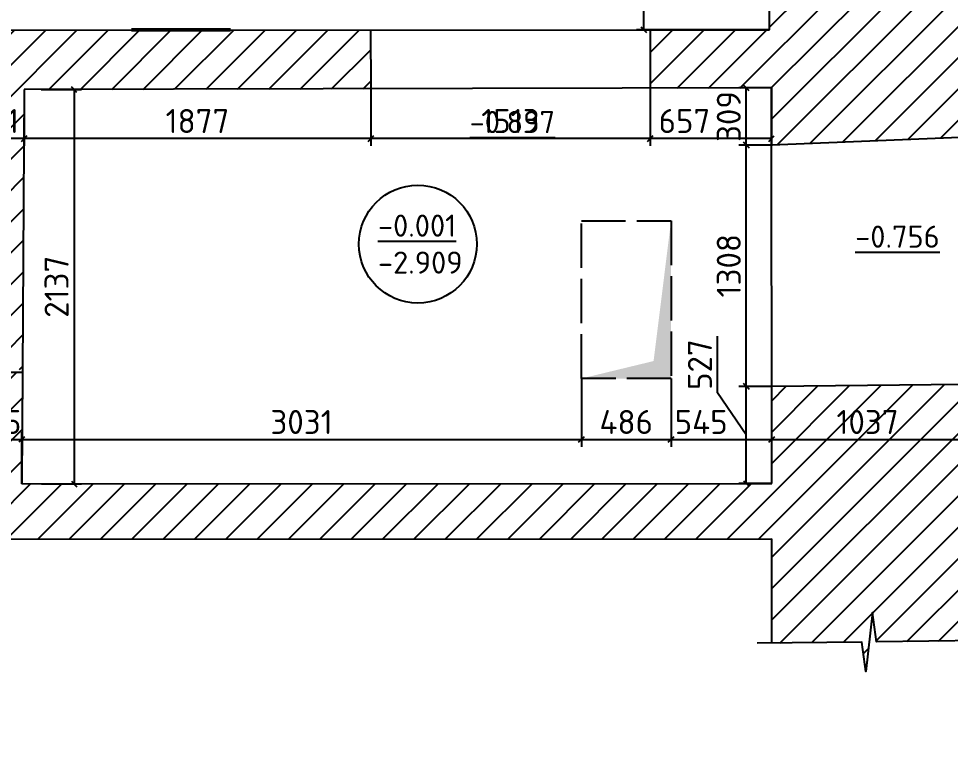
# Model space of a CAD drawing. Header units: millimetres. Extents: x 904915 to 1000606, y 1634169 to 1674089.
# Drawn here: x 939842 to 944888, y 1643789 to 1647781 of the extents above; entities that cross this region are included whole.
import ezdxf

# ---------------------------------------------------------------- set-up
doc = ezdxf.new("R2010")
doc.units = ezdxf.units.MM
doc.linetypes.add('ACAD_ISO02W100', pattern=[15, 12, -3])
for name, color, linetype in [('Балки', 140, 'ACAD_ISO02W100'), ('Вентиляция', 150, 'Continuous'), ('Контур', 7, 'Continuous'), ('Отметки', 7, 'Continuous'), ('Размеры', 224, 'Continuous'), ('Штриховка', 252, 'Continuous')]:
    doc.layers.add(name, color=color, linetype=linetype)
doc.styles.add('ISOCPEUR', font='isocpeur.ttf')
doc.dimstyles.new('GENPLAN 1000', dxfattribs={"dimscale": 10, "dimtxt": 13, "dimasz": 3, "dimexe": 4, "dimexo": 0, "dimgap": 3, "dimtad": 1, "dimdec": 0, "dimzin": 0, "dimtxsty": 'ISOCPEUR', "dimblk1": 'OBLIQUE', "dimblk2": 'OBLIQUE', "dimsah": 1, "dimcen": -1, "dimaunit": 1, "dimadec": 3, "dimazin": 0, "dimtfac": 0.75, "dimtdec": 0, "dimtix": 1, "dimtmove": 1, "dimatfit": 3, "dimfxl": 0, "dimtvp": 0.6, "dimarcsym": 0})

# ---------------------------------------------------------------- blocks, each defined once
blk = doc.blocks.new('_Oblique')
at = {"color": 0, "linetype": 'ByBlock', "lineweight": -2}
blk.add_line((-0.5, -0.5), (0.5, 0.5), dxfattribs=at)
blk = doc.blocks.new('*D16')
at = {"layer": 'Defpoints', "color": 0, "ltscale": 0.03}
for p in [(943226.9, 1649300.8), (943904.7, 1649300.8), (943908.4, 1647721.2)]:
    blk.add_point(p, dxfattribs=at)
at = {"layer": 'Размеры', "color": 0, "lineweight": -2, "ltscale": 0.03}
for p, q in [((943904.7, 1649300.8), (943186.9, 1649300.8)), ((943226.9, 1647721.2), (943226.9, 1649300.8)), ((943908.4, 1647721.2), (943186.9, 1647721.2))]:
    blk.add_line(p, q, dxfattribs=at)
at = {"layer": 'Размеры', "color": 0, "lineweight": -2, "ltscale": 0.03, "xscale": 30, "yscale": 30, "zscale": 30}
for p, rotation in [((943226.9, 1649300.8), 90), ((943226.9, 1647721.2), 270)]:
    blk.add_blockref('_Oblique', p, dxfattribs=dict(at, rotation=rotation))
at = {"layer": 'Размеры', "color": 0, "ltscale": 0.03, "insert": (943131.9, 1648511), "char_height": 130, "attachment_point": 5, "rotation": 90, "style": 'ISOCPEUR'}
blk.add_mtext('1580', dxfattribs=at)
blk = doc.blocks.new('*D48')
at = {"layer": 'Defpoints', "color": 0, "ltscale": 0.03}
for p in [(943908.4, 1647945.8), (932127.3, 1647716.9), (943908.4, 1647721.2)]:
    blk.add_point(p, dxfattribs=at)
at = {"layer": 'Размеры', "color": 0, "lineweight": -2, "ltscale": 0.03}
for p, q in [((932127.3, 1647716.9), (932127.3, 1647985.8)), ((943908.4, 1647721.2), (943908.4, 1647985.8)), ((932127.3, 1647945.8), (943908.4, 1647945.8))]:
    blk.add_line(p, q, dxfattribs=at)
at = {"layer": 'Размеры', "color": 0, "lineweight": -2, "ltscale": 0.03, "xscale": 30, "yscale": 30, "zscale": 30, "rotation": 180}
blk.add_blockref('_Oblique', (932127.3, 1647945.8), dxfattribs=at)
at = {"layer": 'Размеры', "color": 0, "lineweight": -2, "ltscale": 0.03, "xscale": 30, "yscale": 30, "zscale": 30}
blk.add_blockref('_Oblique', (943908.4, 1647945.8), dxfattribs=at)
at = {"layer": 'Размеры', "color": 0, "ltscale": 0.03, "insert": (938017.9, 1648040.8), "char_height": 130, "attachment_point": 5, "style": 'ISOCPEUR'}
blk.add_mtext('11781', dxfattribs=at)
blk = doc.blocks.new('*D49')
at = {"layer": 'Defpoints', "color": 0, "ltscale": 0.03}
for p in [(943261.7, 1647404.3), (943918.9, 1647405.7), (943261.7, 1647131.5)]:
    blk.add_point(p, dxfattribs=at)
at = {"layer": 'Размеры', "color": 0, "lineweight": -2, "ltscale": 0.03}
for p, q in [((943261.7, 1647404.3), (943261.7, 1647091.5)), ((943918.9, 1647405.7), (943918.9, 1647091.5)), ((943918.9, 1647131.5), (943261.7, 1647131.5))]:
    blk.add_line(p, q, dxfattribs=at)
at = {"layer": 'Размеры', "color": 0, "lineweight": -2, "ltscale": 0.03, "xscale": 30, "yscale": 30, "zscale": 30, "rotation": 180}
blk.add_blockref('_Oblique', (943261.7, 1647131.5), dxfattribs=at)
at = {"layer": 'Размеры', "color": 0, "lineweight": -2, "ltscale": 0.03, "xscale": 30, "yscale": 30, "zscale": 30}
blk.add_blockref('_Oblique', (943918.9, 1647131.5), dxfattribs=at)
at = {"layer": 'Размеры', "color": 0, "ltscale": 0.03, "insert": (943447.4, 1647226.5), "char_height": 130, "attachment_point": 5, "style": 'ISOCPEUR'}
blk.add_mtext('657', dxfattribs=at)
blk = doc.blocks.new('*D50')
at = {"layer": 'Defpoints', "color": 0, "ltscale": 0.03}
for p in [(941748.7, 1647400.9), (943261.7, 1647404.3), (941748.7, 1647131.5)]:
    blk.add_point(p, dxfattribs=at)
at = {"layer": 'Размеры', "color": 0, "lineweight": -2, "ltscale": 0.03}
for p, q in [((941748.7, 1647400.9), (941748.7, 1647091.5)), ((943261.7, 1647404.3), (943261.7, 1647091.5)), ((943261.7, 1647131.5), (941748.7, 1647131.5))]:
    blk.add_line(p, q, dxfattribs=at)
at = {"layer": 'Размеры', "color": 0, "lineweight": -2, "ltscale": 0.03, "xscale": 30, "yscale": 30, "zscale": 30, "rotation": 180}
blk.add_blockref('_Oblique', (941748.7, 1647131.5), dxfattribs=at)
at = {"layer": 'Размеры', "color": 0, "lineweight": -2, "ltscale": 0.03, "xscale": 30, "yscale": 30, "zscale": 30}
blk.add_blockref('_Oblique', (943261.7, 1647131.5), dxfattribs=at)
at = {"layer": 'Размеры', "color": 0, "ltscale": 0.03, "insert": (942505.2, 1647226.5), "char_height": 130, "attachment_point": 5, "style": 'ISOCPEUR'}
blk.add_mtext('1513', dxfattribs=at)
blk = doc.blocks.new('*D51')
at = {"layer": 'Defpoints', "color": 0, "ltscale": 0.03}
for p in [(939871.4, 1647396.6), (941748.7, 1647400.9), (939871.4, 1647131.5)]:
    blk.add_point(p, dxfattribs=at)
at = {"layer": 'Размеры', "color": 0, "lineweight": -2, "ltscale": 0.03}
for p, q in [((939871.4, 1647396.6), (939871.4, 1647091.5)), ((941748.7, 1647400.9), (941748.7, 1647091.5)), ((941748.7, 1647131.5), (939871.4, 1647131.5))]:
    blk.add_line(p, q, dxfattribs=at)
at = {"layer": 'Размеры', "color": 0, "lineweight": -2, "ltscale": 0.03, "xscale": 30, "yscale": 30, "zscale": 30, "rotation": 180}
blk.add_blockref('_Oblique', (939871.4, 1647131.5), dxfattribs=at)
at = {"layer": 'Размеры', "color": 0, "lineweight": -2, "ltscale": 0.03, "xscale": 30, "yscale": 30, "zscale": 30}
blk.add_blockref('_Oblique', (941748.7, 1647131.5), dxfattribs=at)
at = {"layer": 'Размеры', "color": 0, "ltscale": 0.03, "insert": (940810, 1647226.5), "char_height": 130, "attachment_point": 5, "style": 'ISOCPEUR'}
blk.add_mtext('1877', dxfattribs=at)
blk = doc.blocks.new('*D52')
at = {"layer": 'Defpoints', "color": 0, "ltscale": 0.03}
for p in [(939570.7, 1647430.7), (939871.4, 1647396.6), (939570.7, 1647131.5)]:
    blk.add_point(p, dxfattribs=at)
at = {"layer": 'Размеры', "color": 0, "lineweight": -2, "ltscale": 0.03}
for p, q in [((939570.7, 1647430.7), (939570.7, 1647091.5)), ((939871.4, 1647396.6), (939871.4, 1647091.5)), ((939871.4, 1647131.5), (939570.7, 1647131.5))]:
    blk.add_line(p, q, dxfattribs=at)
at = {"layer": 'Размеры', "color": 0, "lineweight": -2, "ltscale": 0.03, "xscale": 30, "yscale": 30, "zscale": 30, "rotation": 180}
blk.add_blockref('_Oblique', (939570.7, 1647131.5), dxfattribs=at)
at = {"layer": 'Размеры', "color": 0, "lineweight": -2, "ltscale": 0.03, "xscale": 30, "yscale": 30, "zscale": 30}
blk.add_blockref('_Oblique', (939871.4, 1647131.5), dxfattribs=at)
at = {"layer": 'Размеры', "color": 0, "ltscale": 0.03, "insert": (939721.1, 1647226.5), "char_height": 130, "attachment_point": 5, "style": 'ISOCPEUR'}
blk.add_mtext('301', dxfattribs=at)
blk = doc.blocks.new('*D76')
at = {"layer": 'Defpoints', "color": 0, "ltscale": 0.03}
for p in [(939858.5, 1645500.6), (939858.5, 1645259.9), (939573.1, 1645244.2)]:
    blk.add_point(p, dxfattribs=at)
at = {"layer": 'Размеры', "color": 0, "lineweight": -2, "ltscale": 0.03}
for p, q in [((939573.1, 1645244.2), (939573.1, 1645540.6)), ((939858.5, 1645259.9), (939858.5, 1645540.6)), ((939573.1, 1645500.6), (939543.1, 1645500.6)), ((939573.1, 1645500.6), (939858.5, 1645500.6)), ((939858.5, 1645500.6), (939888.5, 1645500.6))]:
    blk.add_line(p, q, dxfattribs=at)
at = {"layer": 'Размеры', "color": 0, "lineweight": -2, "ltscale": 0.03, "xscale": 30, "yscale": 30, "zscale": 30}
blk.add_blockref('_Oblique', (939573.1, 1645500.6), dxfattribs=at)
at = {"layer": 'Размеры', "color": 0, "lineweight": -2, "ltscale": 0.03, "xscale": 30, "yscale": 30, "zscale": 30, "rotation": 180}
blk.add_blockref('_Oblique', (939858.5, 1645500.6), dxfattribs=at)
at = {"layer": 'Размеры', "color": 0, "ltscale": 0.03, "insert": (939715.8, 1645595.6), "char_height": 130, "attachment_point": 5, "style": 'ISOCPEUR'}
blk.add_mtext('285', dxfattribs=at)
blk = doc.blocks.new('*D77')
at = {"layer": 'Defpoints', "color": 0, "ltscale": 0.03}
for p in [(942889, 1645831), (942889, 1645500.6), (939858.5, 1645259.9)]:
    blk.add_point(p, dxfattribs=at)
at = {"layer": 'Размеры', "color": 0, "lineweight": -2, "ltscale": 0.03}
for p, q in [((942889, 1645831), (942889, 1645460.6)), ((939858.5, 1645259.9), (939858.5, 1645540.6)), ((939858.5, 1645500.6), (942889, 1645500.6))]:
    blk.add_line(p, q, dxfattribs=at)
at = {"layer": 'Размеры', "color": 0, "lineweight": -2, "ltscale": 0.03, "xscale": 30, "yscale": 30, "zscale": 30, "rotation": 180}
blk.add_blockref('_Oblique', (939858.5, 1645500.6), dxfattribs=at)
at = {"layer": 'Размеры', "color": 0, "lineweight": -2, "ltscale": 0.03, "xscale": 30, "yscale": 30, "zscale": 30}
blk.add_blockref('_Oblique', (942889, 1645500.6), dxfattribs=at)
at = {"layer": 'Размеры', "color": 0, "ltscale": 0.03, "insert": (941373.7, 1645595.6), "char_height": 130, "attachment_point": 5, "style": 'ISOCPEUR'}
blk.add_mtext('3031', dxfattribs=at)
blk = doc.blocks.new('*D78')
at = {"layer": 'Defpoints', "color": 0, "ltscale": 0.03}
for p in [(942889, 1645831), (943375, 1645831), (943375, 1645500.6)]:
    blk.add_point(p, dxfattribs=at)
at = {"layer": 'Размеры', "color": 0, "lineweight": -2, "ltscale": 0.03}
for p, q in [((942889, 1645831), (942889, 1645460.6)), ((943375, 1645831), (943375, 1645460.6)), ((942889, 1645500.6), (943375, 1645500.6))]:
    blk.add_line(p, q, dxfattribs=at)
at = {"layer": 'Размеры', "color": 0, "lineweight": -2, "ltscale": 0.03, "xscale": 30, "yscale": 30, "zscale": 30, "rotation": 180}
blk.add_blockref('_Oblique', (942889, 1645500.6), dxfattribs=at)
at = {"layer": 'Размеры', "color": 0, "lineweight": -2, "ltscale": 0.03, "xscale": 30, "yscale": 30, "zscale": 30}
blk.add_blockref('_Oblique', (943375, 1645500.6), dxfattribs=at)
at = {"layer": 'Размеры', "color": 0, "ltscale": 0.03, "insert": (943132, 1645595.6), "char_height": 130, "attachment_point": 5, "style": 'ISOCPEUR'}
blk.add_mtext('486', dxfattribs=at)
blk = doc.blocks.new('*D79')
at = {"layer": 'Defpoints', "color": 0, "ltscale": 0.03}
for p in [(943375, 1645831), (943920.1, 1645500.6), (943920.1, 1645262.1)]:
    blk.add_point(p, dxfattribs=at)
at = {"layer": 'Размеры', "color": 0, "lineweight": -2, "ltscale": 0.03}
for p, q in [((943375, 1645831), (943375, 1645460.6)), ((943920.1, 1645262.1), (943920.1, 1645540.6)), ((943375, 1645500.6), (943920.1, 1645500.6))]:
    blk.add_line(p, q, dxfattribs=at)
at = {"layer": 'Размеры', "color": 0, "lineweight": -2, "ltscale": 0.03, "xscale": 30, "yscale": 30, "zscale": 30, "rotation": 180}
blk.add_blockref('_Oblique', (943375, 1645500.6), dxfattribs=at)
at = {"layer": 'Размеры', "color": 0, "lineweight": -2, "ltscale": 0.03, "xscale": 30, "yscale": 30, "zscale": 30}
blk.add_blockref('_Oblique', (943920.1, 1645500.6), dxfattribs=at)
at = {"layer": 'Размеры', "color": 0, "ltscale": 0.03, "insert": (943537.8, 1645595.6), "char_height": 130, "attachment_point": 5, "style": 'ISOCPEUR'}
blk.add_mtext('545', dxfattribs=at)
blk = doc.blocks.new('*D80')
at = {"layer": 'Defpoints', "color": 0, "ltscale": 0.03}
for p in [(944957.6, 1645732.6), (944957.6, 1645500.6), (943920.1, 1645262.1)]:
    blk.add_point(p, dxfattribs=at)
at = {"layer": 'Размеры', "color": 0, "lineweight": -2, "ltscale": 0.03}
for p, q in [((944957.6, 1645732.6), (944957.6, 1645460.6)), ((943920.1, 1645262.1), (943920.1, 1645540.6)), ((943920.1, 1645500.6), (944957.6, 1645500.6))]:
    blk.add_line(p, q, dxfattribs=at)
at = {"layer": 'Размеры', "color": 0, "lineweight": -2, "ltscale": 0.03, "xscale": 30, "yscale": 30, "zscale": 30, "rotation": 180}
blk.add_blockref('_Oblique', (943920.1, 1645500.6), dxfattribs=at)
at = {"layer": 'Размеры', "color": 0, "lineweight": -2, "ltscale": 0.03, "xscale": 30, "yscale": 30, "zscale": 30}
blk.add_blockref('_Oblique', (944957.6, 1645500.6), dxfattribs=at)
at = {"layer": 'Размеры', "color": 0, "ltscale": 0.03, "insert": (944438.9, 1645595.6), "char_height": 130, "attachment_point": 5, "style": 'ISOCPEUR'}
blk.add_mtext('1037', dxfattribs=at)
blk = doc.blocks.new('*D316')
at = {"layer": 'Defpoints', "color": 0, "ltscale": 0.03}
for p in [(943782.4, 1645788.6), (943919.8, 1645788.6), (943920.1, 1645262.1)]:
    blk.add_point(p, dxfattribs=at)
at = {"layer": 'Размеры', "color": 0, "lineweight": -2, "ltscale": 0.03}
for p, q in [((943626.1, 1645752.9), (943626.1, 1646059.9)), ((943919.8, 1645788.6), (943742.4, 1645788.6)), ((943782.4, 1645262.1), (943782.4, 1645788.6)), ((943782.4, 1645525.4), (943626.1, 1645752.9)), ((943920.1, 1645262.1), (943742.4, 1645262.1))]:
    blk.add_line(p, q, dxfattribs=at)
at = {"layer": 'Размеры', "color": 0, "lineweight": -2, "ltscale": 0.03, "xscale": 30, "yscale": 30, "zscale": 30}
for p, rotation in [((943782.4, 1645788.6), 90), ((943782.4, 1645262.1), 270)]:
    blk.add_blockref('_Oblique', p, dxfattribs=dict(at, rotation=rotation))
at = {"layer": 'Размеры', "color": 0, "ltscale": 0.03, "insert": (943531.1, 1645906.4), "char_height": 130, "attachment_point": 5, "rotation": 90, "style": 'ISOCPEUR'}
blk.add_mtext('527', dxfattribs=at)
blk = doc.blocks.new('*D317')
at = {"layer": 'Defpoints', "color": 0, "ltscale": 0.03}
for p in [(943782.4, 1647096.6), (943919.1, 1647096.6), (943919.8, 1645788.6)]:
    blk.add_point(p, dxfattribs=at)
at = {"layer": 'Размеры', "color": 0, "lineweight": -2, "ltscale": 0.03}
for p, q in [((943919.1, 1647096.6), (943742.4, 1647096.6)), ((943782.4, 1645788.6), (943782.4, 1647096.6)), ((943919.8, 1645788.6), (943742.4, 1645788.6))]:
    blk.add_line(p, q, dxfattribs=at)
at = {"layer": 'Размеры', "color": 0, "lineweight": -2, "ltscale": 0.03, "xscale": 30, "yscale": 30, "zscale": 30}
for p, rotation in [((943782.4, 1647096.6), 90), ((943782.4, 1645788.6), 270)]:
    blk.add_blockref('_Oblique', p, dxfattribs=dict(at, rotation=rotation))
at = {"layer": 'Размеры', "color": 0, "ltscale": 0.03, "insert": (943687.4, 1646442.6), "char_height": 130, "attachment_point": 5, "rotation": 90, "style": 'ISOCPEUR'}
blk.add_mtext('1308', dxfattribs=at)
blk = doc.blocks.new('*D318')
at = {"layer": 'Defpoints', "color": 0, "ltscale": 0.03}
for p in [(943782.4, 1647405.7), (943918.9, 1647405.7), (943919.1, 1647096.6)]:
    blk.add_point(p, dxfattribs=at)
at = {"layer": 'Размеры', "color": 0, "lineweight": -2, "ltscale": 0.03}
for p, q in [((943918.9, 1647405.7), (943742.4, 1647405.7)), ((943782.4, 1647096.6), (943782.4, 1647405.7)), ((943919.1, 1647096.6), (943742.4, 1647096.6))]:
    blk.add_line(p, q, dxfattribs=at)
at = {"layer": 'Размеры', "color": 0, "lineweight": -2, "ltscale": 0.03, "xscale": 30, "yscale": 30, "zscale": 30}
for p, rotation in [((943782.4, 1647405.7), 90), ((943782.4, 1647096.6), 270)]:
    blk.add_blockref('_Oblique', p, dxfattribs=dict(at, rotation=rotation))
at = {"layer": 'Размеры', "color": 0, "ltscale": 0.03, "insert": (943687.4, 1647251.2), "char_height": 130, "attachment_point": 5, "rotation": 90, "style": 'ISOCPEUR'}
blk.add_mtext('309', dxfattribs=at)
blk = doc.blocks.new('*D329')
at = {"layer": 'Defpoints', "color": 0, "ltscale": 0.03}
for p in [(939963.3, 1647396.8), (939964.5, 1645260), (940142, 1645260)]:
    blk.add_point(p, dxfattribs=at)
at = {"layer": 'Размеры', "color": 0, "lineweight": -2, "ltscale": 0.03}
for p, q in [((939963.3, 1647396.8), (940182, 1647396.8)), ((940142, 1647396.8), (940142, 1645260)), ((939964.5, 1645260), (940182, 1645260))]:
    blk.add_line(p, q, dxfattribs=at)
at = {"layer": 'Размеры', "color": 0, "lineweight": -2, "ltscale": 0.03, "xscale": 30, "yscale": 30, "zscale": 30}
for p, rotation in [((940142, 1647396.8), 90), ((940142, 1645260), 270)]:
    blk.add_blockref('_Oblique', p, dxfattribs=dict(at, rotation=rotation))
at = {"layer": 'Размеры', "color": 0, "ltscale": 0.03, "insert": (940047, 1646328.4), "char_height": 130, "attachment_point": 5, "rotation": 90, "style": 'ISOCPEUR'}
blk.add_mtext('2137', dxfattribs=at)

msp = doc.modelspace()

# ---------------------------------------------------------------- hatches: boundary and pattern name
at = {"layer": 'Штриховка', "ltscale": 0.03}
h = msp.add_hatch(dxfattribs=at)
h.set_pattern_fill('_USER', color=256, scale=120, angle=45, pattern_type=0)
h.set_pattern_definition([(45, (939769.27, 1645632.96), (-84.8528, 84.8528), [])])
h.paths.add_polyline_path([(939862.1, 1645865.3), (939717.3, 1645866.2), (939716.4, 1645515.2), (939572.8, 1645516), (939573.1, 1645259.6), (939858.5, 1645259.9)], flags=17)
h.paths.add_polyline_path([(967898.5, 1669251.9), (967748.5, 1669254.9), (967737, 1668677), (967887, 1668674)], flags=17)
h.paths.add_polyline_path([(959721.2, 1670070.1), (960600.3, 1670071.2), (960599.8, 1670501.5), (960599.2, 1670954.9), (958956.6, 1670954.7), (959002.6, 1662727), (958908.9, 1662725), (958909, 1662520.4), (959728.4, 1662541.9), (959725.6, 1663653.4), (960845.1, 1663649), (960849, 1664244.1), (959728.5, 1664251.4)])
h.paths.add_polyline_path([(953047.4, 1647661.3), (953309, 1647664), (953307.3, 1647830.1), (953304.3, 1648110.6), (951642.4, 1648114.7), (951716, 1642822.9), (952533.5, 1642743.7), (952532.8, 1642909), (953481.3, 1642912), (953480.8, 1643074.2), (952537.1, 1643071.2), (952524.9, 1647221.1), (953052, 1647226.6)], flags=17)
h.paths.add_polyline_path([(944956.8, 1645799), (943919.8, 1645788.6), (943920.1, 1645262.1), (939858.5, 1645259.9), (939573.1, 1645259.6), (939573.1, 1645244.2), (934568.3, 1645252.9), (934568.3, 1645253.2), (934278.3, 1645254), (932110.1, 1645254), (932109.8, 1645787.9), (931143.7, 1645778.5), (931152.5, 1644829.1), (929740.1, 1644827.8), (929759.1, 1646190.3), (927061.9, 1646219.9), (927061.4, 1646069.9), (929607, 1646042), (929588, 1644677.6), (931153.9, 1644679.1), (931157.1, 1644329.1), (931593.9, 1644329.6), (931614, 1644169.6), (931653.7, 1644489.6), (931673.9, 1644329.6), (932110.6, 1644330.1), (932110.2, 1644955.7), (943920.3, 1644962.1), (943920.6, 1644397.3), (944407.8, 1644403.1), (944429.7, 1644243.4), (944465.9, 1644563.8), (944487.8, 1644404.1), (944974.9, 1644409.9), (944971, 1644709.9), (946047, 1644722.8), (946060.4, 1646106), (948397.6, 1646107.4), (948397.2, 1646257.4), (945911.9, 1646255.9), (945898.9, 1644921), (944968.4, 1644909.8)])
h.paths.add_polyline_path([(941747.9, 1647720.4), (935723.9, 1647718.2), (935724, 1647401.1), (939570.7, 1647430.7), (939571, 1647159), (939720.5, 1647158.1), (939719.7, 1646853.6), (939599.7, 1646838.9), (939839.6, 1646808.3), (939719.6, 1646793.6), (939718.8, 1646489.1), (939571.8, 1646490), (939572, 1646278), (939718.3, 1646277.1), (939717.4, 1645926.2), (939597.4, 1645911.4), (939862.2, 1645877.7), (939871.4, 1647396.6), (941748.7, 1647400.9)])
h.paths.add_polyline_path([(934907, 1647717.9), (934688, 1647717.9), (933884, 1647717.6), (933886.9, 1647392.8), (934284.4, 1647396.3), (934278.3, 1645254), (934568.3, 1645253.2), (934574.5, 1647392.3), (934909.5, 1647394.8)])
h.paths.add_polyline_path([(932129.4, 1649034.8), (931923.5, 1649035.1), (931923.9, 1649266.2), (931788.1, 1649266.4), (931788.1, 1649293.2), (931494.6, 1649293.9), (931494.2, 1649135.2), (931345.5, 1649135.6), (931342.9, 1648092.4), (923885.6, 1648105.6), (923881.9, 1647831.4), (923721.7, 1647813.5), (924041.1, 1647769.2), (923880.8, 1647751.4), (923877.2, 1647477.1), (924177.2, 1647477.1), (924138.3, 1644589.7), (927056.3, 1644558.9), (927057.3, 1644859), (924442.4, 1644886.5), (924477.2, 1647477.1), (931128.7, 1647397.5), (931130.8, 1647163.4), (932109, 1647173), (932108.9, 1647376.8), (932568, 1647380.9), (932565, 1647717.1), (932127.3, 1647716.9)])
h.paths.add_polyline_path([(950486.2, 1648117.6), (944691.4, 1648132), (944686.6, 1649180.5), (944528.4, 1649179.8), (944527.7, 1649323.4), (944245.8, 1649322.1), (944245.9, 1649301.6), (944073, 1649301.2), (944073.5, 1649109.4), (943905.2, 1649109), (943908.4, 1647721.2), (943261, 1647720.9), (943261.7, 1647404.3), (943918.9, 1647405.7), (943919.1, 1647096.6), (944939.3, 1647138), (944935.8, 1647403.5), (949029.6, 1647409.4), (950272.6, 1647401.6), (950272.6, 1646130.9), (950392.6, 1646115.9), (950272.6, 1646100.9), (950272.6, 1644831.4), (948400.6, 1644827), (948401.3, 1644527), (950083.4, 1644531), (950116.4, 1639995.2), (951661, 1639989.6), (951661, 1639460.8), (955617.4, 1639500.6), (962461.1, 1639567.9), (962455.8, 1636178), (962155.8, 1636178), (962155.1, 1635728.5), (962315.1, 1635708.3), (962155.1, 1635688.5), (962154.4, 1635279.1), (969661.4, 1635263.1), (969653.3, 1636911.1), (969342.9, 1636912.5), (968746.2, 1636915.1), (968742.8, 1636143.6), (967545.7, 1636148.5), (967554.4, 1641372.6), (967284, 1641372.7), (967283.9, 1641196.6), (967396.8, 1641195.5), (967399.1, 1637608.9), (967078, 1637609.2), (967077.8, 1637359.2), (967399.1, 1637358.9), (967399.1, 1636178), (966361, 1636178), (966361, 1636455), (966111, 1636455), (966111, 1636178), (963002.7, 1636178), (963006.5, 1640478), (962468.8, 1640472.7), (962472.1, 1640136.2), (959955, 1640116.1), (959955, 1641762), (959802, 1641762), (959802, 1641699), (959401.4, 1641699), (959356, 1640111.4), (955859.3, 1640105.6), (955861.6, 1641747), (955722, 1641747), (955722, 1641685), (955316.4, 1641685), (955333, 1639913), (953838.8, 1639848.2), (953835.2, 1640084.9), (952545, 1640065.2), (952537.7, 1641768.8), (951730.6, 1641771.1), (951746.3, 1640645.3), (950540.6, 1640652.7)])
h.paths.add_polyline_path([(944673.1, 1652178.2), (944526.8, 1652177.5), (944526.1, 1652342), (944239.1, 1652340.7), (944238.8, 1652288.7), (944081.7, 1652288.3), (944082, 1652146.3), (943898, 1652145.9), (943900.2, 1651218), (944068.5, 1651218.4), (944069, 1651034.4), (944101.8, 1651034.4), (944241.8, 1651034.8), (944241.9, 1650997.5), (944520.2, 1650998.8), (944519.5, 1651139.9), (944677.7, 1651140.6)])
h.paths.add_polyline_path([(944659.3, 1655219.7), (944494.9, 1655219), (944494.2, 1655363), (944231.6, 1655361.9), (944231.6, 1655357.7), (944091.4, 1655357.4), (944091.9, 1655142.4), (943891, 1655141.9), (943892.9, 1654328), (944076.9, 1654328.4), (944077.5, 1654082.4), (944234.6, 1654082.7), (944234.7, 1654030.5), (944518.5, 1654031.8), (944517.8, 1654178.3), (944664, 1654179)])
h.paths.add_polyline_path([(944645.4, 1658294.4), (944491, 1658293.7), (944490.4, 1658426.8), (944206.7, 1658425.5), (944206.8, 1658379.7), (944077.2, 1658379.4), (944077.5, 1658241.4), (943883.7, 1658241), (943886, 1657254), (944087, 1657254.4), (944087.3, 1657112.4), (944227.5, 1657112.7), (944227.6, 1657090.6), (944486.4, 1657091.8), (944485.6, 1657261), (944650, 1657261.7)])
h.paths.add_polyline_path([(944633.8, 1660848.8), (944633.7, 1661302.1), (944485.7, 1661302.1), (944485.7, 1661461.5), (944204.2, 1661461.5), (944204.2, 1661430), (944073, 1661430), (944073, 1661265), (943881.2, 1661265), (943881.1, 1660290.9), (944072.7, 1660291.4), (944073, 1660132.4), (944202.7, 1660132.7), (944202.8, 1660120.1), (944482.7, 1660121.3), (944482, 1660272), (944636.4, 1660272.7)])
h.paths.add_polyline_path([(944633.4, 1664368.1), (944482.8, 1664368.1), (944482.8, 1664523.8), (944209.9, 1664523.8), (944209.9, 1664487), (944064, 1664487), (944064, 1664294), (943881.5, 1664294), (943881.4, 1663327), (944073.2, 1663327), (944073.2, 1663205), (944204.4, 1663205), (944204.4, 1663176.6), (944485.5, 1663176.6), (944485.5, 1663329.3), (944633.5, 1663329.3)])
h.paths.add_polyline_path([(944633.1, 1667394.5), (944477.8, 1667394.5), (944477.8, 1667551.3), (944210.3, 1667551.3), (944210.3, 1667505), (944070.3, 1667505), (943881.8, 1667505), (943881.7, 1666551), (944064.2, 1666551), (944064.2, 1666226), (944210.1, 1666226), (944210.1, 1666193.3), (944482.6, 1666193.3), (944482.6, 1666351.3), (944633.2, 1666351.3)])
h.paths.add_polyline_path([(944632.7, 1670737.4), (933630.3, 1670719.9), (933632.7, 1669988.5), (943882.1, 1670004.5), (943882, 1669255), (944070.4, 1669255), (944210.4, 1669255), (944210.4, 1669219), (944477.6, 1669219), (944477.6, 1669378.8), (944632.8, 1669378.8)])
h.paths.add_polyline_path([(932703.5, 1670718.4), (931347.7, 1670716.2), (931349.7, 1669370.6), (931502.4, 1669370.8), (931502.6, 1669191), (931790.8, 1669191.4), (931790.9, 1669244.1), (931930.9, 1669244.1), (932162.5, 1669243.8), (932163.7, 1669986.2), (932705.9, 1669987)])
h.paths.add_polyline_path([(932159.7, 1667508.9), (931928.1, 1667509.3), (931788.1, 1667509.6), (931788.1, 1667541.2), (931505.1, 1667540.8), (931505.3, 1667399.2), (931352.6, 1667399), (931354.2, 1666341.7), (931523.2, 1666341.9), (931523.4, 1666160.1), (931785.9, 1666160.5), (931786, 1666222.5), (931926, 1666222.3), (931981.8, 1666222.2), (931981.9, 1666273.3), (932157.6, 1666273)])
h.paths.add_polyline_path([(932154.1, 1664134.1), (931978.4, 1664134.4), (931979, 1664493.2), (931923.2, 1664493.3), (931783.2, 1664493.5), (931783.2, 1664539.3), (931525.8, 1664538.9), (931526, 1664383.6), (931357, 1664383.4), (931358.6, 1663301.6), (931525, 1663301.8), (931525.2, 1663154.9), (931809.9, 1663155.3), (931810, 1663182.4), (931976.8, 1663182.1), (931976.9, 1663194.3), (932152.6, 1663194)])
h.paths.add_polyline_path([(932149, 1661019), (931973.3, 1661019.3), (931974, 1661450.3), (931947.1, 1661450.3), (931807.1, 1661450.5), (931807.2, 1661485.4), (931527.7, 1661485), (931527.9, 1661337.7), (931361.5, 1661337.5), (931363.1, 1660268), (931516.6, 1660268.2), (931516.8, 1660102.1), (931789.8, 1660102.5), (931789.9, 1660126.5), (931929.9, 1660126.3), (932147.6, 1660125.9)])
h.paths.add_polyline_path([(932143.9, 1657865), (931963.1, 1657865.3), (931964, 1658400.3), (931927, 1658400.3), (931787, 1658400.6), (931787.1, 1658436.1), (931519.2, 1658435.7), (931519.5, 1658275.3), (931366, 1658275.1), (931367, 1657612.2), (931366, 1657213.6), (931521, 1657213.2), (931520.6, 1657073.8), (931784.9, 1657073.1), (931784.9, 1657090.5), (931945.7, 1657090.3), (931945.8, 1657183.3), (932142.8, 1657183)])
h.paths.add_polyline_path([(932139.2, 1655001), (931942.2, 1655001.3), (931942.8, 1655353.2), (931922, 1655353.3), (931782, 1655353.3), (931782.1, 1655366.1), (931516.3, 1655366.7), (931515.9, 1655215.6), (931360.9, 1655216), (931358.3, 1654172.5), (931510, 1654172.1), (931509.6, 1654017.4), (931795.8, 1654016.7), (931795.9, 1654036.5), (931935.9, 1654036.3), (931969.7, 1654036.2), (931969.9, 1654151.3), (932137.8, 1654151)])
h.paths.add_polyline_path([(932134.4, 1652068), (931966.5, 1652068.3), (931966.9, 1652310.1), (931933, 1652310.2), (931793, 1652308.6), (931505.3, 1652309.3), (931505, 1652175.8), (931353.2, 1652176.2), (931350.5, 1651112.8), (931499.2, 1651112.4), (931498.8, 1650973.5), (931790.9, 1650972.8), (931790.9, 1650999.5), (931926.8, 1650999.3), (931927, 1651125.3), (932132.8, 1651125)])
h.paths.add_polyline_path([(960333.3, 1647937.6), (961315, 1647929), (961315, 1647846.3), (962027.7, 1647840), (962022.5, 1647245.2), (962441.3, 1647241.6), (962438.8, 1642931.6), (961667.1, 1642932.5), (961667.3, 1642787.2), (962445.8, 1642788.4), (962449.9, 1642374), (962998.7, 1642379.5), (962995.7, 1642556.1), (967112.8, 1642504.1), (967117.8, 1642902.1), (962981.3, 1642953.7), (962970.6, 1647238), (966973.7, 1647210.3), (966959.5, 1648041.4), (962846.2, 1648068.6), (962852.6, 1650308), (962290.3, 1650309.5), (962284.4, 1648065), (959904.8, 1648083.6), (959800.1, 1652965.9), (959269.6, 1652954.6), (959044.4, 1652949.7), (959061.6, 1648096.2), (954502.4, 1648107.6), (954505.2, 1647842.7), (954506.9, 1647676.6), (954745.6, 1647679.1), (954750.2, 1647244.4), (955288.4, 1647250.1), (955293.1, 1643079.9), (954363, 1643077), (954363.5, 1642914.8), (955304.8, 1642917.8), (955306.5, 1642744), (955724, 1642744), (955724, 1642682), (955862.9, 1642682), (955863.1, 1642813.5), (957224.7, 1642810.3), (957225.1, 1642947.4), (955852.4, 1642950.6), (955847.6, 1647274.2), (959438.3, 1647271.7), (959416.1, 1642942.4), (958119.3, 1642945.4), (958119, 1642808.3), (959433.1, 1642805.2), (959431.1, 1642735), (959803, 1642735), (959803, 1642659), (959957.9, 1642659), (959958.3, 1642784.8), (960773, 1642785.9), (960773.1, 1642933.5), (959949.4, 1642934.4), (959974.6, 1647263.2), (960327.3, 1647260.1)])
h.paths.add_polyline_path([(966452.6, 1641373), (963016, 1641374), (963015.6, 1641395.3), (962459.7, 1641385.8), (962463.6, 1640992.6), (963006.9, 1640998), (963007.1, 1641238.2), (966452.5, 1641204.7)], flags=17)
h.paths.add_polyline_path([(969641.7, 1639274.2), (969362.9, 1639275.5), (968756.5, 1639278.1), (968751.6, 1638147.9), (969348.3, 1638145.3), (969647.2, 1638144)], flags=17)
h.paths.add_polyline_path([(969614.1, 1644901.4), (969720.5, 1644900.2), (969709, 1645492.7), (968768.4, 1645497.1), (968765.6, 1642881.5), (968251, 1642888), (968246, 1642489.8), (968770.6, 1642483.2), (968761.9, 1640511), (969368.3, 1640508.3), (969635.6, 1640507.1)])
h.paths.add_polyline_path([(969355.7, 1670956.2), (961595, 1670955.1), (961595.6, 1670502.8), (961596.1, 1670072.4), (964099.4, 1670075.6), (964080.7, 1667732.6), (964412.9, 1667733.9), (964412.2, 1667937.9), (964282.4, 1667937.4), (964299.4, 1670075.8), (967765, 1670080.2), (967762.8, 1669971.3), (967912.8, 1669968.3), (967915, 1670080.2), (968620.7, 1670080.2), (968620.7, 1667950.5), (967872.5, 1667950.5), (967876.3, 1668140.7), (967726.4, 1668143.7), (967722.5, 1667950.4), (965333.7, 1667941.4), (965334.5, 1667737.4), (968620.7, 1667749.8), (968637.7, 1664193.3), (961712.9, 1664238.5), (961710.6, 1663645.6), (962247.4, 1663643.5), (962251.2, 1662293.7), (962850.1, 1662295.3), (962846.3, 1663638), (968632.7, 1663590.8), (968686.8, 1655955.5), (962868.1, 1656006.9), (962852.6, 1661416.8), (962253.6, 1661415.2), (962257.5, 1659994.6), (961579.4, 1659980.3), (961582.8, 1659806.5), (962267.6, 1659820), (962275.7, 1655887.9), (959738.9, 1655882.7), (959728.4, 1659770.1), (960715, 1659789.5), (960711.6, 1659962), (959734.7, 1659941.4), (959730.8, 1661541.8), (958909.7, 1661563.1), (958912.6, 1657742.3), (959027.5, 1657741.5), (959040.6, 1654041.2), (959246.2, 1654045.7), (959776.7, 1654057), (959744.4, 1655561.9), (962304.3, 1655548.9), (962299.7, 1653824.7), (962862.6, 1653823.1), (962867.9, 1655694.4), (968730.2, 1655638.5), (968722.6, 1648029.8), (967950.7, 1648034.9), (967949, 1647780.4), (968184.6, 1647769.6), (968129.2, 1647202.3), (968770.2, 1647197.9), (968769.4, 1646527.9), (969689.7, 1646485.6), (969659.3, 1648055), (969518.2, 1648054.8), (969514.3, 1650781), (969450.9, 1650781), (969419, 1655374.3), (969388.2, 1663662.6)])

# ---------------------------------------------------------------- linework, layer by layer
at = {"layer": 'Балки', "ltscale": 20}
msp.add_lwpolyline([(942889, 1646686), (943375, 1646686), (943375, 1645831), (942889, 1645831)], close=True, dxfattribs=at)
at = {"layer": 'Вентиляция', "ltscale": 0.03, "const_width": 20}
msp.add_lwpolyline([(940989, 1647720.1), (940451, 1647719.9)], dxfattribs=at)
at = {"layer": 'Контур', "ltscale": 15}
for p, q in [((943908.4, 1647721.2), (943881, 1659401)), ((932127.3, 1647716.9), (943908.4, 1647721.2)), ((941747.9, 1647720.4), (941748.7, 1647400.9)), ((943261, 1647720.9), (943261.7, 1647404.3)), ((939871.4, 1647396.6), (939858.5, 1645259.9)), ((943918.9, 1647405.7), (939871.4, 1647396.6)), ((943920.1, 1645262.1), (943918.9, 1647405.7)), ((944939.3, 1647138), (943919.1, 1647096.6)), ((944956.8, 1645799), (943919.8, 1645788.6)), ((939858.5, 1645259.9), (943920.1, 1645262.1)), ((932110.2, 1644955.7), (943920.3, 1644962.1)), ((943920.6, 1644397.3), (943920.3, 1644962.1))]:
    msp.add_line(p, q, dxfattribs=at)
at = {"layer": 'Отметки', "ltscale": 0.03}
msp.add_circle((942003.7, 1646559.6), 319.2, dxfattribs=at)
at = {"layer": 'Штриховка', "ltscale": 22}
msp.add_line((939717.3, 1645866.2), (939862.1, 1645865.3), dxfattribs=at)
at = {"layer": 'Штриховка'}
msp.add_lwpolyline([(945054.9, 1644410.8), (944487.8, 1644404.1), (944465.9, 1644563.8), (944429.7, 1644243.4), (944407.8, 1644403.1), (943840.7, 1644396.3)], dxfattribs=at)
msp.add_solid([(943375, 1646686), (943375, 1645831), (943280.2, 1645925.8), (942889, 1645831)], dxfattribs=at)

# ---------------------------------------------------------------- texts
at = {"layer": 'Отметки', "ltscale": 0.03, "style": 'ISOCPEUR'}
for s, p in [('%%u-0.897', (942284.3, 1647161.1, -897)), ('%%u-0.756', (944372, 1646540, -756))]:
    msp.add_text(s, height=120, dxfattribs=at).set_placement(p)
at = {"layer": 'Отметки', "ltscale": 0.03, "insert": (941787.7, 1646719.6), "char_height": 120, "width": 540, "attachment_point": 1, "style": 'ISOCPEUR'}
msp.add_mtext('\\L-0.001\\l\\P{\\C98;-2.909}', dxfattribs=at)

# ---------------------------------------------------------------- dimensions: what is measured, and where the dimension line sits
at = {"layer": 'Размеры', "ltscale": 0.03}
for base, p1, p2, picture, middle in [((943226.9, 1649300.8), (943908.4, 1647721.2), (943904.7, 1649300.8), '*D16', (943131.9, 1648511)), ((943782.4, 1647405.7), (943919.1, 1647096.6), (943918.9, 1647405.7), '*D318', (943687.4, 1647251.2)), ((940142, 1645260), (939963.3, 1647396.8), (939964.5, 1645260), '*D329', (940047, 1646328.4)), ((943782.4, 1647096.6), (943919.8, 1645788.6), (943919.1, 1647096.6), '*D317', (943687.4, 1646442.6))]:
    dim = msp.add_linear_dim(base=base, p1=p1, p2=p2, angle=90, dimstyle='GENPLAN 1000', dxfattribs=at)
    dim.commit()
    dim.dimension.update_dxf_attribs({"geometry": picture, "text_midpoint": middle})
for base, p1, p2, picture, middle in [((943908.4, 1647945.8), (932127.3, 1647716.9), (943908.4, 1647721.2), '*D48', (938017.9, 1648040.8)), ((939570.7, 1647131.5), (939871.4, 1647396.6), (939570.7, 1647430.7), '*D52', (939721.1, 1647226.5)), ((939871.4, 1647131.5), (941748.7, 1647400.9), (939871.4, 1647396.6), '*D51', (940810, 1647226.5)), ((941748.7, 1647131.5), (943261.7, 1647404.3), (941748.7, 1647400.9), '*D50', (942505.2, 1647226.5)), ((942889, 1645500.559), (939858.4529, 1645259.9044), (942889, 1645831), '*D77', (941373.7264, 1645595.559)), ((943375, 1645500.6), (942889, 1645831), (943375, 1645831), '*D78', (943132, 1645595.6)), ((944957.6327, 1645500.559), (943920.1473, 1645262.1035), (944957.6327, 1645732.6412), '*D80', (944438.89, 1645595.559)), ((939858.5, 1645500.6), (939573.1, 1645244.2), (939858.5, 1645259.9), '*D76', (939715.8, 1645595.6))]:
    dim = msp.add_linear_dim(base=base, p1=p1, p2=p2, dimstyle='GENPLAN 1000', dxfattribs=at)
    dim.commit()
    dim.dimension.update_dxf_attribs({"geometry": picture, "text_midpoint": middle})
for base, p1, p2, picture, middle in [((943261.7, 1647131.5), (943918.9, 1647405.7), (943261.7, 1647404.3), '*D49', (943447.4, 1647131.5)), ((943920.1, 1645500.6), (943375, 1645831), (943920.1, 1645262.1), '*D79', (943537.8, 1645500.6))]:
    dim = msp.add_linear_dim(base=base, p1=p1, p2=p2, dimstyle='GENPLAN 1000', dxfattribs=at)
    dim.commit()
    dim.dimension.update_dxf_attribs({"geometry": picture, "text_midpoint": middle, "dimtype": 160})
dim = msp.add_linear_dim(base=(943782.3692, 1645788.618), p1=(943920.1473, 1645262.1035), p2=(943919.8431, 1645788.618), angle=90, dimstyle='GENPLAN 1000', dxfattribs=at)
dim.commit()
dim.dimension.update_dxf_attribs({"geometry": '*D316', "text_midpoint": (943626.1158, 1645782.9169), "dimtype": 160})

doc.saveas('drawing.dxf')
